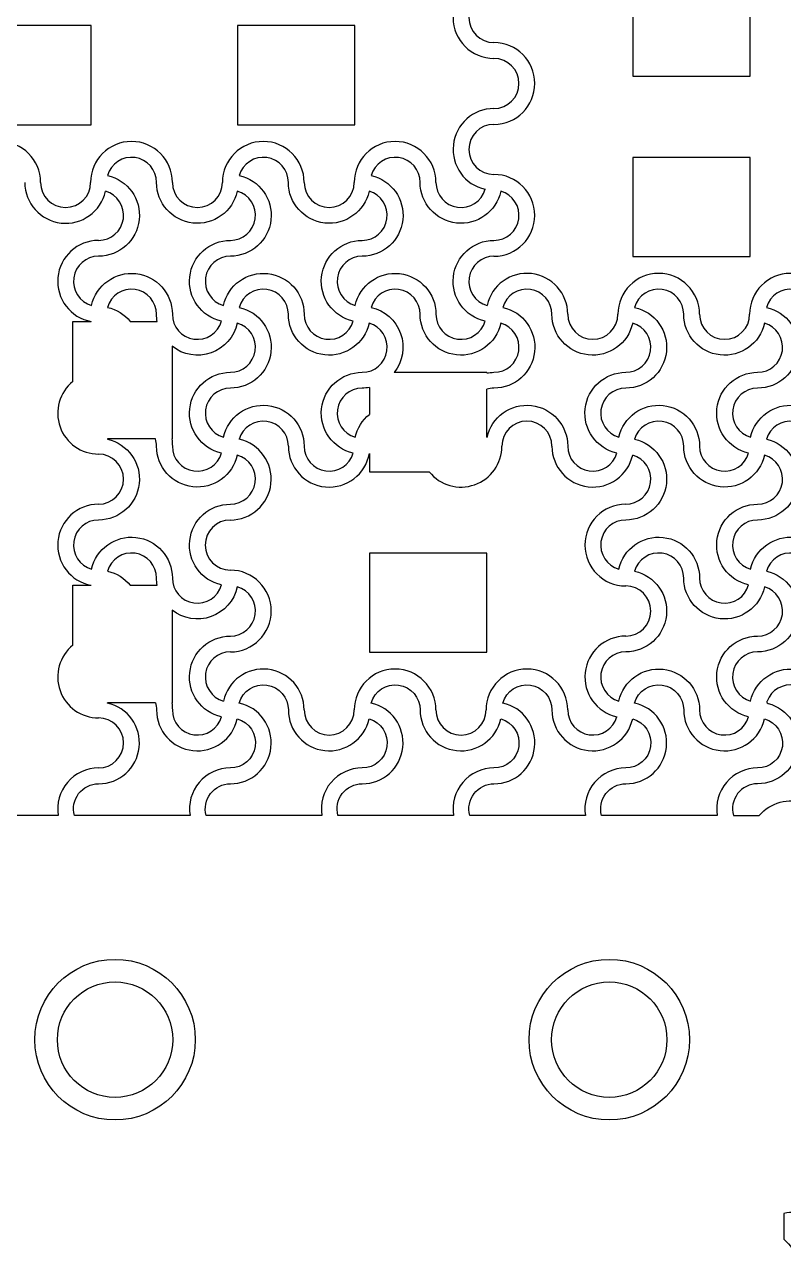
# Model space of a CAD drawing. Header units: millimetres. Extents: x 24 to 345, y 12 to 201.
# Drawn here: x 66.571 to 68.873, y 31.416 to 35.172 of the extents above; entities that cross this region are included whole.
import ezdxf

# ---------------------------------------------------------------- set-up
doc = ezdxf.new("R2010")
doc.units = ezdxf.units.MM
doc.header["$MEASUREMENT"] = 0
doc.layers.add('5th metal (rf+ground)', color=240, linetype='Continuous')

msp = doc.modelspace()

# ---------------------------------------------------------------- linework, layer by layer
at = {"layer": '5th metal (rf+ground)'}
msp.add_line((66.67292, 32.77421), (66.3153, 32.77421), dxfattribs=at)
msp.add_line((66.67292, 32.77421), (66.3153, 32.77421), dxfattribs=at)
msp.add_line((66.67292, 32.77421), (66.3153, 32.77421), dxfattribs=at)
msp.add_line((66.67292, 32.77421), (66.3153, 32.77421), dxfattribs=at)
for points in [[(68.7733, 35.31721), (68.4173, 35.31721), (68.4173, 35.01621), (68.7733, 35.01621)], [(68.7733, 35.31721), (68.4173, 35.31721), (68.4173, 35.01621), (68.7733, 35.01621)], [(68.7733, 35.31721), (68.4173, 35.31721), (68.4173, 35.01621), (68.7733, 35.01621)], [(68.7733, 35.31721), (68.4173, 35.31721), (68.4173, 35.01621), (68.7733, 35.01621)], [(66.4173, 34.86896), (66.7733, 34.86896), (66.7733, 35.16996), (66.4173, 35.16996)], [(66.4173, 34.86896), (66.7733, 34.86896), (66.7733, 35.16996), (66.4173, 35.16996)], [(66.4173, 34.86896), (66.7733, 34.86896), (66.7733, 35.16996), (66.4173, 35.16996)], [(66.4173, 34.86896), (66.7733, 34.86896), (66.7733, 35.16996), (66.4173, 35.16996)], [(67.2173, 34.86896), (67.5733, 34.86896), (67.5733, 35.16996), (67.2173, 35.16996)], [(67.2173, 34.86896), (67.5733, 34.86896), (67.5733, 35.16996), (67.2173, 35.16996)], [(67.2173, 34.86896), (67.5733, 34.86896), (67.5733, 35.16996), (67.2173, 35.16996)], [(67.2173, 34.86896), (67.5733, 34.86896), (67.5733, 35.16996), (67.2173, 35.16996)], [(68.4173, 34.46896), (68.7733, 34.46896), (68.7733, 34.76996), (68.4173, 34.76996)], [(68.4173, 34.46896), (68.7733, 34.46896), (68.7733, 34.76996), (68.4173, 34.76996)], [(68.4173, 34.46896), (68.7733, 34.46896), (68.7733, 34.76996), (68.4173, 34.76996)], [(68.4173, 34.46896), (68.7733, 34.46896), (68.7733, 34.76996), (68.4173, 34.76996)], [(67.6173, 33.26896), (67.9733, 33.26896), (67.9733, 33.56996), (67.6173, 33.56996)], [(67.6173, 33.26896), (67.9733, 33.26896), (67.9733, 33.56996), (67.6173, 33.56996)], [(67.6173, 33.26896), (67.9733, 33.26896), (67.9733, 33.56996), (67.6173, 33.56996)], [(67.6173, 33.26896), (67.9733, 33.26896), (67.9733, 33.56996), (67.6173, 33.56996)]]:
    msp.add_lwpolyline(points, close=True, dxfattribs=at)
for points in [[(67.21633, 34.66724, -0.8959788), (66.9713, 34.69421, 0.8687853), (66.82227, 34.71524, -0.8959788), (66.7953, 34.47021, 0.8687853), (66.77427, 34.32118, -0.8959788), (67.0193, 34.29421, 0.8687853), (67.16833, 34.27318, -0.8959788), (67.1953, 34.51821, 0.8687853)], [(67.21633, 34.66724, -0.8959788), (66.9713, 34.69421, 0.8687853), (66.82227, 34.71524, -0.8959788), (66.7953, 34.47021, 0.8687853), (66.77427, 34.32118, -0.8959788), (67.0193, 34.29421, 0.8687853), (67.16833, 34.27318, -0.8959788), (67.1953, 34.51821, 0.8687853)], [(67.21633, 34.66724, -0.8959788), (66.9713, 34.69421, 0.8687853), (66.82227, 34.71524, -0.8959788), (66.7953, 34.47021, 0.8687853), (66.77427, 34.32118, -0.8959788), (67.0193, 34.29421, 0.8687853), (67.16833, 34.27318, -0.8959788), (67.1953, 34.51821, 0.8687853)], [(67.21633, 34.66724, -0.8959788), (66.9713, 34.69421, 0.8687853), (66.82227, 34.71524, -0.8959788), (66.7953, 34.47021, 0.8687853), (66.77427, 34.32118, -0.8959788), (67.0193, 34.29421, 0.8687853), (67.16833, 34.27318, -0.8959788), (67.1953, 34.51821, 0.8687853)], [(67.61633, 34.66724, -0.8959788), (67.3713, 34.69421, 0.8687853), (67.22227, 34.71524, -0.8959788), (67.1953, 34.47021, 0.8687853), (67.17427, 34.32118, -0.8959788), (67.4193, 34.29421, 0.8687853), (67.56833, 34.27318, -0.8959788), (67.5953, 34.51821, 0.8687853)], [(67.61633, 34.66724, -0.8959788), (67.3713, 34.69421, 0.8687853), (67.22227, 34.71524, -0.8959788), (67.1953, 34.47021, 0.8687853), (67.17427, 34.32118, -0.8959788), (67.4193, 34.29421, 0.8687853), (67.56833, 34.27318, -0.8959788), (67.5953, 34.51821, 0.8687853)], [(67.61633, 34.66724, -0.8959788), (67.3713, 34.69421, 0.8687853), (67.22227, 34.71524, -0.8959788), (67.1953, 34.47021, 0.8687853), (67.17427, 34.32118, -0.8959788), (67.4193, 34.29421, 0.8687853), (67.56833, 34.27318, -0.8959788), (67.5953, 34.51821, 0.8687853)], [(67.61633, 34.66724, -0.8959788), (67.3713, 34.69421, 0.8687853), (67.22227, 34.71524, -0.8959788), (67.1953, 34.47021, 0.8687853), (67.17427, 34.32118, -0.8959788), (67.4193, 34.29421, 0.8687853), (67.56833, 34.27318, -0.8959788), (67.5953, 34.51821, 0.8687853)], [(68.01633, 34.66724, -0.8959788), (67.7713, 34.69421, 0.8687853), (67.62227, 34.71524, -0.8959788), (67.5953, 34.47021, 0.8687853), (67.57427, 34.32118, -0.8959788), (67.8193, 34.29421, 0.8687853), (67.96833, 34.27318, -0.8959788), (67.9953, 34.51821, 0.8687853)], [(68.01633, 34.66724, -0.8959788), (67.7713, 34.69421, 0.8687853), (67.62227, 34.71524, -0.8959788), (67.5953, 34.47021, 0.8687853), (67.57427, 34.32118, -0.8959788), (67.8193, 34.29421, 0.8687853), (67.96833, 34.27318, -0.8959788), (67.9953, 34.51821, 0.8687853)], [(68.01633, 34.66724, -0.8959788), (67.7713, 34.69421, 0.8687853), (67.62227, 34.71524, -0.8959788), (67.5953, 34.47021, 0.8687853), (67.57427, 34.32118, -0.8959788), (67.8193, 34.29421, 0.8687853), (67.96833, 34.27318, -0.8959788), (67.9953, 34.51821, 0.8687853)], [(68.01633, 34.66724, -0.8959788), (67.7713, 34.69421, 0.8687853), (67.62227, 34.71524, -0.8959788), (67.5953, 34.47021, 0.8687853), (67.57427, 34.32118, -0.8959788), (67.8193, 34.29421, 0.8687853), (67.96833, 34.27318, -0.8959788), (67.9953, 34.51821, 0.8687853)], [(67.61633, 34.26724, -0.8959788), (67.3713, 34.29421, 0.8687853), (67.22227, 34.31524, -0.8959788), (67.1953, 34.07021, 0.8687853), (67.17427, 33.92118, -0.8959788), (67.4193, 33.89421, 0.8687853), (67.56833, 33.87318, -0.8959788), (67.5953, 34.11821, 0.8687853)], [(67.61633, 34.26724, -0.8959788), (67.3713, 34.29421, 0.8687853), (67.22227, 34.31524, -0.8959788), (67.1953, 34.07021, 0.8687853), (67.17427, 33.92118, -0.8959788), (67.4193, 33.89421, 0.8687853), (67.56833, 33.87318, -0.8959788), (67.5953, 34.11821, 0.8687853)], [(67.61633, 34.26724, -0.8959788), (67.3713, 34.29421, 0.8687853), (67.22227, 34.31524, -0.8959788), (67.1953, 34.07021, 0.8687853), (67.17427, 33.92118, -0.8959788), (67.4193, 33.89421, 0.8687853), (67.56833, 33.87318, -0.8959788), (67.5953, 34.11821, 0.8687853)], [(67.61633, 34.26724, -0.8959788), (67.3713, 34.29421, 0.8687853), (67.22227, 34.31524, -0.8959788), (67.1953, 34.07021, 0.8687853), (67.17427, 33.92118, -0.8959788), (67.4193, 33.89421, 0.8687853), (67.56833, 33.87318, -0.8959788), (67.5953, 34.11821, 0.8687853)], [(68.81633, 34.26724, -0.8959788), (68.5713, 34.29421, 0.8687853), (68.42227, 34.31524, -0.8959788), (68.3953, 34.07021, 0.8687853), (68.37427, 33.92118, -0.8959788), (68.6193, 33.89421, 0.8687853), (68.76833, 33.87318, -0.8959788), (68.7953, 34.11821, 0.8687853)], [(68.81633, 34.26724, -0.8959788), (68.5713, 34.29421, 0.8687853), (68.42227, 34.31524, -0.8959788), (68.3953, 34.07021, 0.8687853), (68.37427, 33.92118, -0.8959788), (68.6193, 33.89421, 0.8687853), (68.76833, 33.87318, -0.8959788), (68.7953, 34.11821, 0.8687853)], [(68.81633, 34.26724, -0.8959788), (68.5713, 34.29421, 0.8687853), (68.42227, 34.31524, -0.8959788), (68.3953, 34.07021, 0.8687853), (68.37427, 33.92118, -0.8959788), (68.6193, 33.89421, 0.8687853), (68.76833, 33.87318, -0.8959788), (68.7953, 34.11821, 0.8687853)], [(68.81633, 34.26724, -0.8959788), (68.5713, 34.29421, 0.8687853), (68.42227, 34.31524, -0.8959788), (68.3953, 34.07021, 0.8687853), (68.37427, 33.92118, -0.8959788), (68.6193, 33.89421, 0.8687853), (68.76833, 33.87318, -0.8959788), (68.7953, 34.11821, 0.8687853)], [(69.21633, 34.26724, -0.8959788), (68.9713, 34.29421, 0.8687853), (68.82227, 34.31524, -0.8959788), (68.7953, 34.07021, 0.8687853), (68.77427, 33.92118, -0.8959788), (69.0193, 33.89421, 0.8687853), (69.16833, 33.87318, -0.8959788), (69.1953, 34.11821, 0.8687853)], [(69.21633, 34.26724, -0.8959788), (68.9713, 34.29421, 0.8687853), (68.82227, 34.31524, -0.8959788), (68.7953, 34.07021, 0.8687853), (68.77427, 33.92118, -0.8959788), (69.0193, 33.89421, 0.8687853), (69.16833, 33.87318, -0.8959788), (69.1953, 34.11821, 0.8687853)], [(69.21633, 34.26724, -0.8959788), (68.9713, 34.29421, 0.8687853), (68.82227, 34.31524, -0.8959788), (68.7953, 34.07021, 0.8687853), (68.77427, 33.92118, -0.8959788), (69.0193, 33.89421, 0.8687853), (69.16833, 33.87318, -0.8959788), (69.1953, 34.11821, 0.8687853)], [(69.21633, 34.26724, -0.8959788), (68.9713, 34.29421, 0.8687853), (68.82227, 34.31524, -0.8959788), (68.7953, 34.07021, 0.8687853), (68.77427, 33.92118, -0.8959788), (69.0193, 33.89421, 0.8687853), (69.16833, 33.87318, -0.8959788), (69.1953, 34.11821, 0.8687853)], [(68.81633, 33.86724, -0.8959788), (68.5713, 33.89421, 0.8687853), (68.42227, 33.91524, -0.8959788), (68.3953, 33.67021, 0.8687853), (68.37427, 33.52118, -0.8959788), (68.6193, 33.49421, 0.8687853), (68.76833, 33.47318, -0.8959788), (68.7953, 33.71821, 0.8687853)], [(68.81633, 33.86724, -0.8959788), (68.5713, 33.89421, 0.8687853), (68.42227, 33.91524, -0.8959788), (68.3953, 33.67021, 0.8687853), (68.37427, 33.52118, -0.8959788), (68.6193, 33.49421, 0.8687853), (68.76833, 33.47318, -0.8959788), (68.7953, 33.71821, 0.8687853)], [(68.81633, 33.86724, -0.8959788), (68.5713, 33.89421, 0.8687853), (68.42227, 33.91524, -0.8959788), (68.3953, 33.67021, 0.8687853), (68.37427, 33.52118, -0.8959788), (68.6193, 33.49421, 0.8687853), (68.76833, 33.47318, -0.8959788), (68.7953, 33.71821, 0.8687853)], [(68.81633, 33.86724, -0.8959788), (68.5713, 33.89421, 0.8687853), (68.42227, 33.91524, -0.8959788), (68.3953, 33.67021, 0.8687853), (68.37427, 33.52118, -0.8959788), (68.6193, 33.49421, 0.8687853), (68.76833, 33.47318, -0.8959788), (68.7953, 33.71821, 0.8687853)], [(69.21633, 33.86724, -0.8959788), (68.9713, 33.89421, 0.8687853), (68.82227, 33.91524, -0.8959788), (68.7953, 33.67021, 0.8687853), (68.77427, 33.52118, -0.8959788), (69.0193, 33.49421, 0.8687853), (69.16833, 33.47318, -0.8959788), (69.1953, 33.71821, 0.8687853)], [(69.21633, 33.86724, -0.8959788), (68.9713, 33.89421, 0.8687853), (68.82227, 33.91524, -0.8959788), (68.7953, 33.67021, 0.8687853), (68.77427, 33.52118, -0.8959788), (69.0193, 33.49421, 0.8687853), (69.16833, 33.47318, -0.8959788), (69.1953, 33.71821, 0.8687853)], [(69.21633, 33.86724, -0.8959788), (68.9713, 33.89421, 0.8687853), (68.82227, 33.91524, -0.8959788), (68.7953, 33.67021, 0.8687853), (68.77427, 33.52118, -0.8959788), (69.0193, 33.49421, 0.8687853), (69.16833, 33.47318, -0.8959788), (69.1953, 33.71821, 0.8687853)], [(69.21633, 33.86724, -0.8959788), (68.9713, 33.89421, 0.8687853), (68.82227, 33.91524, -0.8959788), (68.7953, 33.67021, 0.8687853), (68.77427, 33.52118, -0.8959788), (69.0193, 33.49421, 0.8687853), (69.16833, 33.47318, -0.8959788), (69.1953, 33.71821, 0.8687853)], [(68.81633, 33.46724, -0.8959788), (68.5713, 33.49421, 0.8687853), (68.42227, 33.51524, -0.8959788), (68.3953, 33.27021, 0.8687853), (68.37427, 33.12118, -0.8959788), (68.6193, 33.09421, 0.8687853), (68.76833, 33.07318, -0.8959788), (68.7953, 33.31821, 0.8687853)], [(68.81633, 33.46724, -0.8959788), (68.5713, 33.49421, 0.8687853), (68.42227, 33.51524, -0.8959788), (68.3953, 33.27021, 0.8687853), (68.37427, 33.12118, -0.8959788), (68.6193, 33.09421, 0.8687853), (68.76833, 33.07318, -0.8959788), (68.7953, 33.31821, 0.8687853)], [(68.81633, 33.46724, -0.8959788), (68.5713, 33.49421, 0.8687853), (68.42227, 33.51524, -0.8959788), (68.3953, 33.27021, 0.8687853), (68.37427, 33.12118, -0.8959788), (68.6193, 33.09421, 0.8687853), (68.76833, 33.07318, -0.8959788), (68.7953, 33.31821, 0.8687853)], [(68.81633, 33.46724, -0.8959788), (68.5713, 33.49421, 0.8687853), (68.42227, 33.51524, -0.8959788), (68.3953, 33.27021, 0.8687853), (68.37427, 33.12118, -0.8959788), (68.6193, 33.09421, 0.8687853), (68.76833, 33.07318, -0.8959788), (68.7953, 33.31821, 0.8687853)], [(69.21633, 33.46724, -0.8959788), (68.9713, 33.49421, 0.8687853), (68.82227, 33.51524, -0.8959788), (68.7953, 33.27021, 0.8687853), (68.77427, 33.12118, -0.8959788), (69.0193, 33.09421, 0.8687853), (69.16833, 33.07318, -0.8959788), (69.1953, 33.31821, 0.8687853)], [(69.21633, 33.46724, -0.8959788), (68.9713, 33.49421, 0.8687853), (68.82227, 33.51524, -0.8959788), (68.7953, 33.27021, 0.8687853), (68.77427, 33.12118, -0.8959788), (69.0193, 33.09421, 0.8687853), (69.16833, 33.07318, -0.8959788), (69.1953, 33.31821, 0.8687853)], [(69.21633, 33.46724, -0.8959788), (68.9713, 33.49421, 0.8687853), (68.82227, 33.51524, -0.8959788), (68.7953, 33.27021, 0.8687853), (68.77427, 33.12118, -0.8959788), (69.0193, 33.09421, 0.8687853), (69.16833, 33.07318, -0.8959788), (69.1953, 33.31821, 0.8687853)], [(69.21633, 33.46724, -0.8959788), (68.9713, 33.49421, 0.8687853), (68.82227, 33.51524, -0.8959788), (68.7953, 33.27021, 0.8687853), (68.77427, 33.12118, -0.8959788), (69.0193, 33.09421, 0.8687853), (69.16833, 33.07318, -0.8959788), (69.1953, 33.31821, 0.8687853)], [(67.5953, 32.91821, 0.4624981), (67.47292, 32.77421), (67.12198, 32.77421, -0.4945431), (67.1953, 32.87021, 0.8959788), (67.22227, 33.11524, -0.8687853), (67.3713, 33.09421, 0.8959788), (67.61633, 33.06724, -0.8687853)], [(67.5953, 32.91821, 0.4624981), (67.47292, 32.77421), (67.12198, 32.77421, -0.4945431), (67.1953, 32.87021, 0.8959788), (67.22227, 33.11524, -0.8687853), (67.3713, 33.09421, 0.8959788), (67.61633, 33.06724, -0.8687853)], [(67.5953, 32.91821, 0.4624981), (67.47292, 32.77421), (67.12198, 32.77421, -0.4945431), (67.1953, 32.87021, 0.8959788), (67.22227, 33.11524, -0.8687853), (67.3713, 33.09421, 0.8959788), (67.61633, 33.06724, -0.8687853)], [(67.5953, 32.91821, 0.4624981), (67.47292, 32.77421), (67.12198, 32.77421, -0.4945431), (67.1953, 32.87021, 0.8959788), (67.22227, 33.11524, -0.8687853), (67.3713, 33.09421, 0.8959788), (67.61633, 33.06724, -0.8687853)], [(67.9953, 32.91821, 0.4624981), (67.87292, 32.77421), (67.52198, 32.77421, -0.4945431), (67.5953, 32.87021, 0.8959788), (67.62227, 33.11524, -0.8687853), (67.7713, 33.09421, 0.8959788), (68.01633, 33.06724, -0.8687853)], [(67.9953, 32.91821, 0.4624981), (67.87292, 32.77421), (67.52198, 32.77421, -0.4945431), (67.5953, 32.87021, 0.8959788), (67.62227, 33.11524, -0.8687853), (67.7713, 33.09421, 0.8959788), (68.01633, 33.06724, -0.8687853)], [(67.9953, 32.91821, 0.4624981), (67.87292, 32.77421), (67.52198, 32.77421, -0.4945431), (67.5953, 32.87021, 0.8959788), (67.62227, 33.11524, -0.8687853), (67.7713, 33.09421, 0.8959788), (68.01633, 33.06724, -0.8687853)], [(67.9953, 32.91821, 0.4624981), (67.87292, 32.77421), (67.52198, 32.77421, -0.4945431), (67.5953, 32.87021, 0.8959788), (67.62227, 33.11524, -0.8687853), (67.7713, 33.09421, 0.8959788), (68.01633, 33.06724, -0.8687853)], [(68.3953, 32.91821, 0.4624981), (68.27292, 32.77421), (67.92198, 32.77421, -0.4945431), (67.9953, 32.87021, 0.8959788), (68.02227, 33.11524, -0.8687853), (68.1713, 33.09421, 0.8959788), (68.41633, 33.06724, -0.8687853)], [(68.3953, 32.91821, 0.4624981), (68.27292, 32.77421), (67.92198, 32.77421, -0.4945431), (67.9953, 32.87021, 0.8959788), (68.02227, 33.11524, -0.8687853), (68.1713, 33.09421, 0.8959788), (68.41633, 33.06724, -0.8687853)], [(68.3953, 32.91821, 0.4624981), (68.27292, 32.77421), (67.92198, 32.77421, -0.4945431), (67.9953, 32.87021, 0.8959788), (68.02227, 33.11524, -0.8687853), (68.1713, 33.09421, 0.8959788), (68.41633, 33.06724, -0.8687853)], [(68.3953, 32.91821, 0.4624981), (68.27292, 32.77421), (67.92198, 32.77421, -0.4945431), (67.9953, 32.87021, 0.8959788), (68.02227, 33.11524, -0.8687853), (68.1713, 33.09421, 0.8959788), (68.41633, 33.06724, -0.8687853)], [(68.7953, 32.91821, 0.4624981), (68.67292, 32.77421), (68.32198, 32.77421, -0.4945431), (68.3953, 32.87021, 0.8959788), (68.42227, 33.11524, -0.8687853), (68.5713, 33.09421, 0.8959788), (68.81633, 33.06724, -0.8687853)], [(68.7953, 32.91821, 0.4624981), (68.67292, 32.77421), (68.32198, 32.77421, -0.4945431), (68.3953, 32.87021, 0.8959788), (68.42227, 33.11524, -0.8687853), (68.5713, 33.09421, 0.8959788), (68.81633, 33.06724, -0.8687853)], [(68.7953, 32.91821, 0.4624981), (68.67292, 32.77421), (68.32198, 32.77421, -0.4945431), (68.3953, 32.87021, 0.8959788), (68.42227, 33.11524, -0.8687853), (68.5713, 33.09421, 0.8959788), (68.81633, 33.06724, -0.8687853)], [(68.7953, 32.91821, 0.4624981), (68.67292, 32.77421), (68.32198, 32.77421, -0.4945431), (68.3953, 32.87021, 0.8959788), (68.42227, 33.11524, -0.8687853), (68.5713, 33.09421, 0.8959788), (68.81633, 33.06724, -0.8687853)], [(68.80056, 32.77421, -0.6990522), (69.0193, 32.69421, 0.8396467), (69.16675, 32.66831, 0.3140027), (69.16403, 32.67422, -0.8800119), (69.1953, 32.91821, 0.8296244), (69.22288, 33.06503, 0.3532589), (69.21495, 33.06168, -0.8753594), (68.9713, 33.09421, 0.8341201), (68.82419, 33.12104, 0.111244), (68.82362, 33.1179, 0.2790122), (68.82725, 33.11402, -0.8774938), (68.7953, 32.87021, 0.4945431), (68.72198, 32.77421)], [(68.80056, 32.77421, -0.6990522), (69.0193, 32.69421, 0.8396467), (69.16675, 32.66831, 0.3140027), (69.16403, 32.67422, -0.8800119), (69.1953, 32.91821, 0.8296244), (69.22288, 33.06503, 0.3532589), (69.21495, 33.06168, -0.8753594), (68.9713, 33.09421, 0.8341201), (68.82419, 33.12104, 0.111244), (68.82362, 33.1179, 0.2790122), (68.82725, 33.11402, -0.8774938), (68.7953, 32.87021, 0.4945431), (68.72198, 32.77421)], [(68.80056, 32.77421, -0.6990522), (69.0193, 32.69421, 0.8396467), (69.16675, 32.66831, 0.3140027), (69.16403, 32.67422, -0.8800119), (69.1953, 32.91821, 0.8296244), (69.22288, 33.06503, 0.3532589), (69.21495, 33.06168, -0.8753594), (68.9713, 33.09421, 0.8341201), (68.82419, 33.12104, 0.111244), (68.82362, 33.1179, 0.2790122), (68.82725, 33.11402, -0.8774938), (68.7953, 32.87021, 0.4945431), (68.72198, 32.77421)], [(68.80056, 32.77421, -0.6990522), (69.0193, 32.69421, 0.8396467), (69.16675, 32.66831, 0.3140027), (69.16403, 32.67422, -0.8800119), (69.1953, 32.91821, 0.8296244), (69.22288, 33.06503, 0.3532589), (69.21495, 33.06168, -0.8753594), (68.9713, 33.09421, 0.8341201), (68.82419, 33.12104, 0.111244), (68.82362, 33.1179, 0.2790122), (68.82725, 33.11402, -0.8774938), (68.7953, 32.87021, 0.4945431), (68.72198, 32.77421)], [(68.8753, 31.48895, -0.6990522), (68.7953, 31.27021, 0.8396467), (68.7694, 31.12276, 0.3140027), (68.77531, 31.12548, -0.8800119), (69.0193, 31.09421, 0.8296244), (69.16612, 31.06663, 0.3532589), (69.16277, 31.07455, -0.8753594), (69.1953, 31.31821, 0.8341201), (69.22213, 31.46532, 0.111244), (69.21899, 31.46589, 0.2790122), (69.21511, 31.46226, -0.8774938), (68.9713, 31.49421, 0.4945431), (68.8753, 31.56753)], [(68.8753, 31.48895, -0.6990522), (68.7953, 31.27021, 0.8396467), (68.7694, 31.12276, 0.3140027), (68.77531, 31.12548, -0.8800119), (69.0193, 31.09421, 0.8296244), (69.16612, 31.06663, 0.3532589), (69.16277, 31.07455, -0.8753594), (69.1953, 31.31821, 0.8341201), (69.22213, 31.46532, 0.111244), (69.21899, 31.46589, 0.2790122), (69.21511, 31.46226, -0.8774938), (68.9713, 31.49421, 0.4945431), (68.8753, 31.56753)], [(68.8753, 31.48895, -0.6990522), (68.7953, 31.27021, 0.8396467), (68.7694, 31.12276, 0.3140027), (68.77531, 31.12548, -0.8800119), (69.0193, 31.09421, 0.8296244), (69.16612, 31.06663, 0.3532589), (69.16277, 31.07455, -0.8753594), (69.1953, 31.31821, 0.8341201), (69.22213, 31.46532, 0.111244), (69.21899, 31.46589, 0.2790122), (69.21511, 31.46226, -0.8774938), (68.9713, 31.49421, 0.4945431), (68.8753, 31.56753)], [(68.8753, 31.48895, -0.6990522), (68.7953, 31.27021, 0.8396467), (68.7694, 31.12276, 0.3140027), (68.77531, 31.12548, -0.8800119), (69.0193, 31.09421, 0.8296244), (69.16612, 31.06663, 0.3532589), (69.16277, 31.07455, -0.8753594), (69.1953, 31.31821, 0.8341201), (69.22213, 31.46532, 0.111244), (69.21899, 31.46589, 0.2790122), (69.21511, 31.46226, -0.8774938), (68.9713, 31.49421, 0.4945431), (68.8753, 31.56753)]]:
    msp.add_lwpolyline(points, format="xyb", close=True, dxfattribs=at)
for points in [[(66.97327, 34.27221, -0.0446205), (66.9713, 34.29421, 0.8687853), (66.82227, 34.31524, -0.1694062), (66.89169, 34.27221)], [(66.97327, 34.27221, -0.0446205), (66.9713, 34.29421, 0.8687853), (66.82227, 34.31524, -0.1694062), (66.89169, 34.27221)], [(66.97327, 34.27221, -0.0446205), (66.9713, 34.29421, 0.8687853), (66.82227, 34.31524, -0.1694062), (66.89169, 34.27221)], [(66.97327, 34.27221, -0.0446205), (66.9713, 34.29421, 0.8687853), (66.82227, 34.31524, -0.1694062), (66.89169, 34.27221)], [(67.9733, 34.11624, -0.0446205), (67.9953, 34.11821, 0.8687853), (68.01633, 34.26724, -0.8959788), (67.7713, 34.29421, 0.8687853), (67.62227, 34.31524, -0.5533141), (67.69249, 34.11721, -0.5533141)], [(67.9733, 34.11624, -0.0446205), (67.9953, 34.11821, 0.8687853), (68.01633, 34.26724, -0.8959788), (67.7713, 34.29421, 0.8687853), (67.62227, 34.31524, -0.5533141), (67.69249, 34.11721, -0.5533141)], [(67.9733, 34.11624, -0.0446205), (67.9953, 34.11821, 0.8687853), (68.01633, 34.26724, -0.8959788), (67.7713, 34.29421, 0.8687853), (67.62227, 34.31524, -0.5533141), (67.69249, 34.11721, -0.5533141)], [(67.9733, 34.11624, -0.0446205), (67.9953, 34.11821, 0.8687853), (68.01633, 34.26724, -0.8959788), (67.7713, 34.29421, 0.8687853), (67.62227, 34.31524, -0.5533141), (67.69249, 34.11721, -0.5533141)], [(67.9733, 33.92146, 0.0033204), (67.97427, 33.92118, -0.8959788), (68.2193, 33.89421, 0.8687853), (68.36833, 33.87318, -0.8959788), (68.3953, 34.11821, 0.8687853), (68.41633, 34.26724, -0.8959788), (68.1713, 34.29421, 0.8687853), (68.02227, 34.31524, -0.8959788), (67.9953, 34.07021, 0.0735514), (67.9733, 34.06696)], [(67.9733, 33.92146, 0.0033204), (67.97427, 33.92118, -0.8959788), (68.2193, 33.89421, 0.8687853), (68.36833, 33.87318, -0.8959788), (68.3953, 34.11821, 0.8687853), (68.41633, 34.26724, -0.8959788), (68.1713, 34.29421, 0.8687853), (68.02227, 34.31524, -0.8959788), (67.9953, 34.07021, 0.0735514), (67.9733, 34.06696)], [(67.9733, 33.92146, 0.0033204), (67.97427, 33.92118, -0.8959788), (68.2193, 33.89421, 0.8687853), (68.36833, 33.87318, -0.8959788), (68.3953, 34.11821, 0.8687853), (68.41633, 34.26724, -0.8959788), (68.1713, 34.29421, 0.8687853), (68.02227, 34.31524, -0.8959788), (67.9953, 34.07021, 0.0735514), (67.9733, 34.06696)], [(67.9733, 33.92146, 0.0033204), (67.97427, 33.92118, -0.8959788), (68.2193, 33.89421, 0.8687853), (68.36833, 33.87318, -0.8959788), (68.3953, 34.11821, 0.8687853), (68.41633, 34.26724, -0.8959788), (68.1713, 34.29421, 0.8687853), (68.02227, 34.31524, -0.8959788), (67.9953, 34.07021, 0.0735514), (67.9733, 34.06696)], [(67.01733, 33.91621, -0.0446205), (67.0193, 33.89421, 0.8687853), (67.16833, 33.87318, -0.8959788), (67.1953, 34.11821, 0.8687853), (67.21633, 34.26724, -0.5533141), (67.0183, 34.19701)], [(67.01733, 33.91621, -0.0446205), (67.0193, 33.89421, 0.8687853), (67.16833, 33.87318, -0.8959788), (67.1953, 34.11821, 0.8687853), (67.21633, 34.26724, -0.5533141), (67.0183, 34.19701)], [(67.01733, 33.91621, -0.0446205), (67.0193, 33.89421, 0.8687853), (67.16833, 33.87318, -0.8959788), (67.1953, 34.11821, 0.8687853), (67.21633, 34.26724, -0.5533141), (67.0183, 34.19701)], [(67.01733, 33.91621, -0.0446205), (67.0193, 33.89421, 0.8687853), (67.16833, 33.87318, -0.8959788), (67.1953, 34.11821, 0.8687853), (67.21633, 34.26724, -0.5533141), (67.0183, 34.19701)], [(67.6173, 34.07218, -0.0446205), (67.5953, 34.07021, 0.8687853), (67.57427, 33.92118, -0.1694062), (67.6173, 33.9906)], [(67.6173, 34.07218, -0.0446205), (67.5953, 34.07021, 0.8687853), (67.57427, 33.92118, -0.1694062), (67.6173, 33.9906)], [(67.6173, 34.07218, -0.0446205), (67.5953, 34.07021, 0.8687853), (67.57427, 33.92118, -0.1694062), (67.6173, 33.9906)], [(67.6173, 34.07218, -0.0446205), (67.5953, 34.07021, 0.8687853), (67.57427, 33.92118, -0.1694062), (67.6173, 33.9906)], [(66.82255, 33.91621, 0.0033204), (66.82227, 33.91524, -0.8959788), (66.7953, 33.67021, 0.8687853), (66.77427, 33.52118, -0.8959788), (67.0193, 33.49421, 0.8687853), (67.16833, 33.47318, -0.8959788), (67.1953, 33.71821, 0.8687853), (67.21633, 33.86724, -0.8959788), (66.9713, 33.89421, 0.0735514), (66.96804, 33.91621)], [(66.82255, 33.91621, 0.0033204), (66.82227, 33.91524, -0.8959788), (66.7953, 33.67021, 0.8687853), (66.77427, 33.52118, -0.8959788), (67.0193, 33.49421, 0.8687853), (67.16833, 33.47318, -0.8959788), (67.1953, 33.71821, 0.8687853), (67.21633, 33.86724, -0.8959788), (66.9713, 33.89421, 0.0735514), (66.96804, 33.91621)], [(66.82255, 33.91621, 0.0033204), (66.82227, 33.91524, -0.8959788), (66.7953, 33.67021, 0.8687853), (66.77427, 33.52118, -0.8959788), (67.0193, 33.49421, 0.8687853), (67.16833, 33.47318, -0.8959788), (67.1953, 33.71821, 0.8687853), (67.21633, 33.86724, -0.8959788), (66.9713, 33.89421, 0.0735514), (66.96804, 33.91621)], [(66.82255, 33.91621, 0.0033204), (66.82227, 33.91524, -0.8959788), (66.7953, 33.67021, 0.8687853), (66.77427, 33.52118, -0.8959788), (67.0193, 33.49421, 0.8687853), (67.16833, 33.47318, -0.8959788), (67.1953, 33.71821, 0.8687853), (67.21633, 33.86724, -0.8959788), (66.9713, 33.89421, 0.0735514), (66.96804, 33.91621)], [(66.97327, 33.47221, -0.0446205), (66.9713, 33.49421, 0.8687853), (66.82227, 33.51524, -0.1694062), (66.89169, 33.47221)], [(66.97327, 33.47221, -0.0446205), (66.9713, 33.49421, 0.8687853), (66.82227, 33.51524, -0.1694062), (66.89169, 33.47221)], [(66.97327, 33.47221, -0.0446205), (66.9713, 33.49421, 0.8687853), (66.82227, 33.51524, -0.1694062), (66.89169, 33.47221)], [(66.97327, 33.47221, -0.0446205), (66.9713, 33.49421, 0.8687853), (66.82227, 33.51524, -0.1694062), (66.89169, 33.47221)], [(67.01733, 33.11621, -0.0446205), (67.0193, 33.09421, 0.8687853), (67.16833, 33.07318, -0.8959788), (67.1953, 33.31821, 0.8687853), (67.21633, 33.46724, -0.5533141), (67.0183, 33.39701)], [(67.01733, 33.11621, -0.0446205), (67.0193, 33.09421, 0.8687853), (67.16833, 33.07318, -0.8959788), (67.1953, 33.31821, 0.8687853), (67.21633, 33.46724, -0.5533141), (67.0183, 33.39701)], [(67.01733, 33.11621, -0.0446205), (67.0193, 33.09421, 0.8687853), (67.16833, 33.07318, -0.8959788), (67.1953, 33.31821, 0.8687853), (67.21633, 33.46724, -0.5533141), (67.0183, 33.39701)], [(67.01733, 33.11621, -0.0446205), (67.0193, 33.09421, 0.8687853), (67.16833, 33.07318, -0.8959788), (67.1953, 33.31821, 0.8687853), (67.21633, 33.46724, -0.5533141), (67.0183, 33.39701)], [(66.96804, 33.11621, -0.0735514), (66.9713, 33.09421, 0.8959788), (67.21633, 33.06724, -0.8687853), (67.1953, 32.91821, 0.4624981), (67.07292, 32.77421), (66.72198, 32.77421, -0.4945431), (66.7953, 32.87021, 0.8959788), (66.82227, 33.11524, -0.0033204), (66.82255, 33.11621, -0.0033204)], [(66.96804, 33.11621, -0.0735514), (66.9713, 33.09421, 0.8959788), (67.21633, 33.06724, -0.8687853), (67.1953, 32.91821, 0.4624981), (67.07292, 32.77421), (66.72198, 32.77421, -0.4945431), (66.7953, 32.87021, 0.8959788), (66.82227, 33.11524, -0.0033204), (66.82255, 33.11621, -0.0033204)], [(66.96804, 33.11621, -0.0735514), (66.9713, 33.09421, 0.8959788), (67.21633, 33.06724, -0.8687853), (67.1953, 32.91821, 0.4624981), (67.07292, 32.77421), (66.72198, 32.77421, -0.4945431), (66.7953, 32.87021, 0.8959788), (66.82227, 33.11524, -0.0033204), (66.82255, 33.11621, -0.0033204)], [(66.96804, 33.11621, -0.0735514), (66.9713, 33.09421, 0.8959788), (67.21633, 33.06724, -0.8687853), (67.1953, 32.91821, 0.4624981), (67.07292, 32.77421), (66.72198, 32.77421, -0.4945431), (66.7953, 32.87021, 0.8959788), (66.82227, 33.11524, -0.0033204), (66.82255, 33.11621, -0.0033204)]]:
    msp.add_lwpolyline(points, format="xyb", dxfattribs=at)
for points in [[(66.7173, 34.0906), (66.7173, 34.27221), (66.77312, 34.27221)], [(66.7173, 34.0906), (66.7173, 34.27221), (66.77312, 34.27221)], [(66.7173, 34.0906), (66.7173, 34.27221), (66.77312, 34.27221)], [(66.7173, 34.0906), (66.7173, 34.27221), (66.77312, 34.27221)], [(66.89169, 34.27221), (66.97327, 34.27221)], [(66.89169, 34.27221), (66.97327, 34.27221)], [(66.89169, 34.27221), (66.97327, 34.27221)], [(66.89169, 34.27221), (66.97327, 34.27221)], [(67.0183, 34.19701), (67.0183, 33.91621), (67.01733, 33.91621)], [(67.0183, 34.19701), (67.0183, 33.91621), (67.01733, 33.91621)], [(67.0183, 34.19701), (67.0183, 33.91621), (67.01733, 33.91621)], [(67.0183, 34.19701), (67.0183, 33.91621), (67.01733, 33.91621)], [(67.9733, 34.11624), (67.9733, 34.11721), (67.69249, 34.11721)], [(67.9733, 34.11624), (67.9733, 34.11721), (67.69249, 34.11721)], [(67.9733, 34.11624), (67.9733, 34.11721), (67.69249, 34.11721)], [(67.9733, 34.11624), (67.9733, 34.11721), (67.69249, 34.11721)], [(67.6173, 34.07218), (67.6173, 33.9906)], [(67.6173, 34.07218), (67.6173, 33.9906)], [(67.6173, 34.07218), (67.6173, 33.9906)], [(67.6173, 34.07218), (67.6173, 33.9906)], [(67.9733, 33.92146), (67.9733, 34.06696)], [(67.9733, 33.92146), (67.9733, 34.06696)], [(67.9733, 33.92146), (67.9733, 34.06696)], [(67.9733, 33.92146), (67.9733, 34.06696)], [(66.96804, 33.91621), (66.82255, 33.91621)], [(66.96804, 33.91621), (66.82255, 33.91621)], [(66.96804, 33.91621), (66.82255, 33.91621)], [(66.96804, 33.91621), (66.82255, 33.91621)], [(67.6173, 33.87203), (67.6173, 33.81621), (67.7989, 33.81621)], [(67.6173, 33.87203), (67.6173, 33.81621), (67.7989, 33.81621)], [(67.6173, 33.87203), (67.6173, 33.81621), (67.7989, 33.81621)], [(67.6173, 33.87203), (67.6173, 33.81621), (67.7989, 33.81621)], [(66.7173, 33.2906), (66.7173, 33.47221), (66.77312, 33.47221)], [(66.7173, 33.2906), (66.7173, 33.47221), (66.77312, 33.47221)], [(66.7173, 33.2906), (66.7173, 33.47221), (66.77312, 33.47221)], [(66.7173, 33.2906), (66.7173, 33.47221), (66.77312, 33.47221)], [(66.89169, 33.47221), (66.97327, 33.47221)], [(66.89169, 33.47221), (66.97327, 33.47221)], [(66.89169, 33.47221), (66.97327, 33.47221)], [(66.89169, 33.47221), (66.97327, 33.47221)], [(67.0183, 33.39701), (67.0183, 33.11621), (67.01733, 33.11621)], [(67.0183, 33.39701), (67.0183, 33.11621), (67.01733, 33.11621)], [(67.0183, 33.39701), (67.0183, 33.11621), (67.01733, 33.11621)], [(67.0183, 33.39701), (67.0183, 33.11621), (67.01733, 33.11621)], [(66.96804, 33.11621), (66.82255, 33.11621)], [(66.96804, 33.11621), (66.82255, 33.11621)], [(66.96804, 33.11621), (66.82255, 33.11621)], [(66.96804, 33.11621), (66.82255, 33.11621)]]:
    msp.add_lwpolyline(points, dxfattribs=at)
for centre, radius in [((66.8453, 32.09421), 0.2436), ((66.8453, 32.09421), 0.2436), ((66.8453, 32.09421), 0.2436), ((66.8453, 32.09421), 0.2436), ((68.3453, 32.09421), 0.2436), ((68.3453, 32.09421), 0.2436), ((68.3453, 32.09421), 0.2436), ((68.3453, 32.09421), 0.2436), ((66.8453, 32.09421), 0.175), ((66.8453, 32.09421), 0.175), ((66.8453, 32.09421), 0.175), ((66.8453, 32.09421), 0.175), ((68.3453, 32.09421), 0.175), ((68.3453, 32.09421), 0.175), ((68.3453, 32.09421), 0.175), ((68.3453, 32.09421), 0.175)]:
    msp.add_circle(centre, radius, dxfattribs=at)
for centre, radius, start, end in [((67.9953, 35.19421), 0.124, 90, 270), ((67.9953, 35.19421), 0.124, 90, 270), ((67.9953, 35.19421), 0.124, 90, 270), ((67.9953, 35.19421), 0.124, 90, 270), ((67.9953, 35.19421), 0.076, 90, 270), ((67.9953, 35.19421), 0.076, 90, 270), ((67.9953, 35.19421), 0.076, 90, 270), ((67.9953, 35.19421), 0.076, 90, 270), ((67.9953, 34.99421), 0.124, 270, 90), ((67.9953, 34.99421), 0.124, 270, 90), ((67.9953, 34.99421), 0.124, 270, 90), ((67.9953, 34.99421), 0.124, 270, 90), ((67.9953, 34.99421), 0.076, 270, 90), ((67.9953, 34.99421), 0.076, 270, 90), ((67.9953, 34.99421), 0.076, 270, 90), ((67.9953, 34.99421), 0.076, 270, 90), ((67.9953, 34.79421), 0.124, 90, 257.43866), ((67.9953, 34.79421), 0.124, 90, 257.43866), ((67.9953, 34.79421), 0.124, 90, 257.43866), ((67.9953, 34.79421), 0.124, 90, 257.43866), ((67.9953, 34.79421), 0.076, 90, 270), ((67.9953, 34.79421), 0.076, 90, 270), ((67.9953, 34.79421), 0.076, 90, 270), ((67.9953, 34.79421), 0.076, 90, 270), ((66.4953, 34.69421), 0.124, 0, 180), ((66.4953, 34.69421), 0.124, 0, 180), ((66.4953, 34.69421), 0.124, 0, 180), ((66.4953, 34.69421), 0.124, 0, 180), ((66.8953, 34.69421), 0.124, 0, 180), ((66.8953, 34.69421), 0.124, 0, 180), ((66.8953, 34.69421), 0.124, 0, 180), ((66.8953, 34.69421), 0.124, 0, 180), ((67.2953, 34.69421), 0.124, 0, 180), ((67.2953, 34.69421), 0.124, 0, 180), ((67.2953, 34.69421), 0.124, 0, 180), ((67.2953, 34.69421), 0.124, 0, 180), ((67.6953, 34.69421), 0.124, 0, 180), ((67.6953, 34.69421), 0.124, 0, 180), ((67.6953, 34.69421), 0.124, 0, 180), ((67.6953, 34.69421), 0.124, 0, 180), ((67.9953, 34.59421), 0.124, 270, 90), ((67.9953, 34.59421), 0.124, 270, 90), ((67.9953, 34.59421), 0.124, 270, 90), ((67.9953, 34.59421), 0.124, 270, 90), ((66.6953, 34.69421), 0.124, 180, 347.43866), ((66.6953, 34.69421), 0.124, 180, 347.43866), ((66.6953, 34.69421), 0.124, 180, 347.43866), ((66.6953, 34.69421), 0.124, 180, 347.43866), ((66.6953, 34.69421), 0.076, 180, 0), ((66.6953, 34.69421), 0.076, 180, 0), ((66.6953, 34.69421), 0.076, 180, 0), ((66.6953, 34.69421), 0.076, 180, 0), ((67.0953, 34.69421), 0.076, 180, 0), ((67.0953, 34.69421), 0.076, 180, 0), ((67.0953, 34.69421), 0.076, 180, 0), ((67.0953, 34.69421), 0.076, 180, 0), ((67.4953, 34.69421), 0.076, 180, 0), ((67.4953, 34.69421), 0.076, 180, 0), ((67.4953, 34.69421), 0.076, 180, 0), ((67.4953, 34.69421), 0.076, 180, 0), ((67.8953, 34.69421), 0.076, 180, 343.93453), ((67.8953, 34.69421), 0.076, 180, 343.93453), ((67.8953, 34.69421), 0.076, 180, 343.93453), ((67.8953, 34.69421), 0.076, 180, 343.93453), ((66.7953, 34.59421), 0.076, 270, 73.93453), ((66.7953, 34.59421), 0.076, 270, 73.93453), ((66.7953, 34.59421), 0.076, 270, 73.93453), ((66.7953, 34.59421), 0.076, 270, 73.93453), ((66.7953, 34.39421), 0.124, 90, 259.69549), ((66.7953, 34.39421), 0.124, 90, 259.69549), ((66.7953, 34.39421), 0.124, 90, 259.69549), ((66.7953, 34.39421), 0.124, 90, 259.69549), ((67.9953, 34.39421), 0.076, 90, 253.93453), ((67.9953, 34.39421), 0.076, 90, 253.93453), ((67.9953, 34.39421), 0.076, 90, 253.93453), ((67.9953, 34.39421), 0.076, 90, 253.93453), ((68.0953, 34.29421), 0.124, 0, 167.43866), ((68.0953, 34.29421), 0.124, 0, 167.43866), ((68.0953, 34.29421), 0.124, 0, 167.43866), ((68.0953, 34.29421), 0.124, 0, 167.43866), ((68.4953, 34.29421), 0.124, 0, 180), ((68.4953, 34.29421), 0.124, 0, 180), ((68.4953, 34.29421), 0.124, 0, 180), ((68.4953, 34.29421), 0.124, 0, 180), ((68.8953, 34.29421), 0.124, 0, 180), ((68.8953, 34.29421), 0.124, 0, 180), ((68.8953, 34.29421), 0.124, 0, 180), ((68.8953, 34.29421), 0.124, 0, 180), ((68.2953, 34.29421), 0.076, 180, 0), ((68.2953, 34.29421), 0.076, 180, 0), ((68.2953, 34.29421), 0.076, 180, 0), ((68.2953, 34.29421), 0.076, 180, 0), ((68.6953, 34.29421), 0.076, 180, 0), ((68.6953, 34.29421), 0.076, 180, 0), ((68.6953, 34.29421), 0.076, 180, 0), ((68.6953, 34.29421), 0.076, 180, 0), ((66.7953, 33.99421), 0.124, 128.97876, 270), ((66.7953, 33.99421), 0.124, 128.97876, 270), ((66.7953, 33.99421), 0.124, 128.97876, 270), ((66.7953, 33.99421), 0.124, 128.97876, 270), ((67.2953, 33.89421), 0.076, 360, 163.93453), ((67.2953, 33.89421), 0.076, 360, 163.93453), ((67.2953, 33.89421), 0.076, 360, 163.93453), ((67.2953, 33.89421), 0.076, 360, 163.93453), ((68.0953, 33.89421), 0.076, 0, 180), ((68.0953, 33.89421), 0.076, 0, 180), ((68.0953, 33.89421), 0.076, 0, 180), ((68.0953, 33.89421), 0.076, 0, 180), ((67.1953, 33.79421), 0.124, 270, 77.43866), ((67.1953, 33.79421), 0.124, 270, 77.43866), ((67.1953, 33.79421), 0.124, 270, 77.43866), ((67.1953, 33.79421), 0.124, 270, 77.43866), ((67.4953, 33.89421), 0.124, 180, 349.69549), ((67.4953, 33.89421), 0.124, 180, 349.69549), ((67.4953, 33.89421), 0.124, 180, 349.69549), ((67.4953, 33.89421), 0.124, 180, 349.69549), ((67.8953, 33.89421), 0.124, 218.97876, 0), ((67.8953, 33.89421), 0.124, 218.97876, 0), ((67.8953, 33.89421), 0.124, 218.97876, 0), ((67.8953, 33.89421), 0.124, 218.97876, 0), ((68.2953, 33.89421), 0.124, 180, 347.43866), ((68.2953, 33.89421), 0.124, 180, 347.43866), ((68.2953, 33.89421), 0.124, 180, 347.43866), ((68.2953, 33.89421), 0.124, 180, 347.43866), ((66.7953, 33.79421), 0.076, 270, 90), ((66.7953, 33.79421), 0.076, 270, 90), ((66.7953, 33.79421), 0.076, 270, 90), ((66.7953, 33.79421), 0.076, 270, 90), ((68.3953, 33.79421), 0.076, 270, 73.93453), ((68.3953, 33.79421), 0.076, 270, 73.93453), ((68.3953, 33.79421), 0.076, 270, 73.93453), ((68.3953, 33.79421), 0.076, 270, 73.93453), ((66.7953, 33.59421), 0.124, 90, 259.69549), ((66.7953, 33.59421), 0.124, 90, 259.69549), ((66.7953, 33.59421), 0.124, 90, 259.69549), ((66.7953, 33.59421), 0.124, 90, 259.69549), ((68.3953, 33.59421), 0.124, 90, 270), ((68.3953, 33.59421), 0.124, 90, 270), ((68.3953, 33.59421), 0.124, 90, 270), ((68.3953, 33.59421), 0.124, 90, 270), ((67.1953, 33.59421), 0.076, 90, 270), ((67.1953, 33.59421), 0.076, 90, 270), ((67.1953, 33.59421), 0.076, 90, 270), ((67.1953, 33.59421), 0.076, 90, 270), ((67.1953, 33.39421), 0.124, 270, 90), ((67.1953, 33.39421), 0.124, 270, 90), ((67.1953, 33.39421), 0.124, 270, 90), ((67.1953, 33.39421), 0.124, 270, 90), ((68.3953, 33.39421), 0.076, 270, 90), ((68.3953, 33.39421), 0.076, 270, 90), ((68.3953, 33.39421), 0.076, 270, 90), ((68.3953, 33.39421), 0.076, 270, 90), ((68.3953, 33.19421), 0.124, 90, 257.43866), ((68.3953, 33.19421), 0.124, 90, 257.43866), ((68.3953, 33.19421), 0.124, 90, 257.43866), ((68.3953, 33.19421), 0.124, 90, 257.43866), ((66.7953, 33.19421), 0.124, 128.97876, 270), ((66.7953, 33.19421), 0.124, 128.97876, 270), ((66.7953, 33.19421), 0.124, 128.97876, 270), ((66.7953, 33.19421), 0.124, 128.97876, 270), ((67.1953, 33.19421), 0.076, 90, 253.93453), ((67.1953, 33.19421), 0.076, 90, 253.93453), ((67.1953, 33.19421), 0.076, 90, 253.93453), ((67.1953, 33.19421), 0.076, 90, 253.93453), ((67.2953, 33.09421), 0.124, 0, 167.43866), ((67.2953, 33.09421), 0.124, 0, 167.43866), ((67.2953, 33.09421), 0.124, 0, 167.43866), ((67.2953, 33.09421), 0.124, 0, 167.43866), ((67.6953, 33.09421), 0.124, 0, 180), ((67.6953, 33.09421), 0.124, 0, 180), ((67.6953, 33.09421), 0.124, 0, 180), ((67.6953, 33.09421), 0.124, 0, 180), ((68.0953, 33.09421), 0.124, 0, 180), ((68.0953, 33.09421), 0.124, 0, 180), ((68.0953, 33.09421), 0.124, 0, 180), ((68.0953, 33.09421), 0.124, 0, 180), ((67.4953, 33.09421), 0.076, 180, 0), ((67.4953, 33.09421), 0.076, 180, 0), ((67.4953, 33.09421), 0.076, 180, 0), ((67.4953, 33.09421), 0.076, 180, 0), ((67.8953, 33.09421), 0.076, 180, 0), ((67.8953, 33.09421), 0.076, 180, 0), ((67.8953, 33.09421), 0.076, 180, 0), ((67.8953, 33.09421), 0.076, 180, 0), ((68.2953, 33.09421), 0.076, 180, 343.93453), ((68.2953, 33.09421), 0.076, 180, 343.93453), ((68.2953, 33.09421), 0.076, 180, 343.93453), ((68.2953, 33.09421), 0.076, 180, 343.93453), ((66.7953, 32.99421), 0.076, 270, 90), ((66.7953, 32.99421), 0.076, 270, 90), ((66.7953, 32.99421), 0.076, 270, 90), ((66.7953, 32.99421), 0.076, 270, 90), ((66.7953, 32.79421), 0.124, 90, 189.2818), ((66.7953, 32.79421), 0.124, 90, 189.2818), ((66.7953, 32.79421), 0.124, 90, 189.2818), ((66.7953, 32.79421), 0.124, 90, 189.2818)]:
    msp.add_arc(centre, radius, start, end, dxfattribs=at)

doc.saveas('drawing.dxf')
